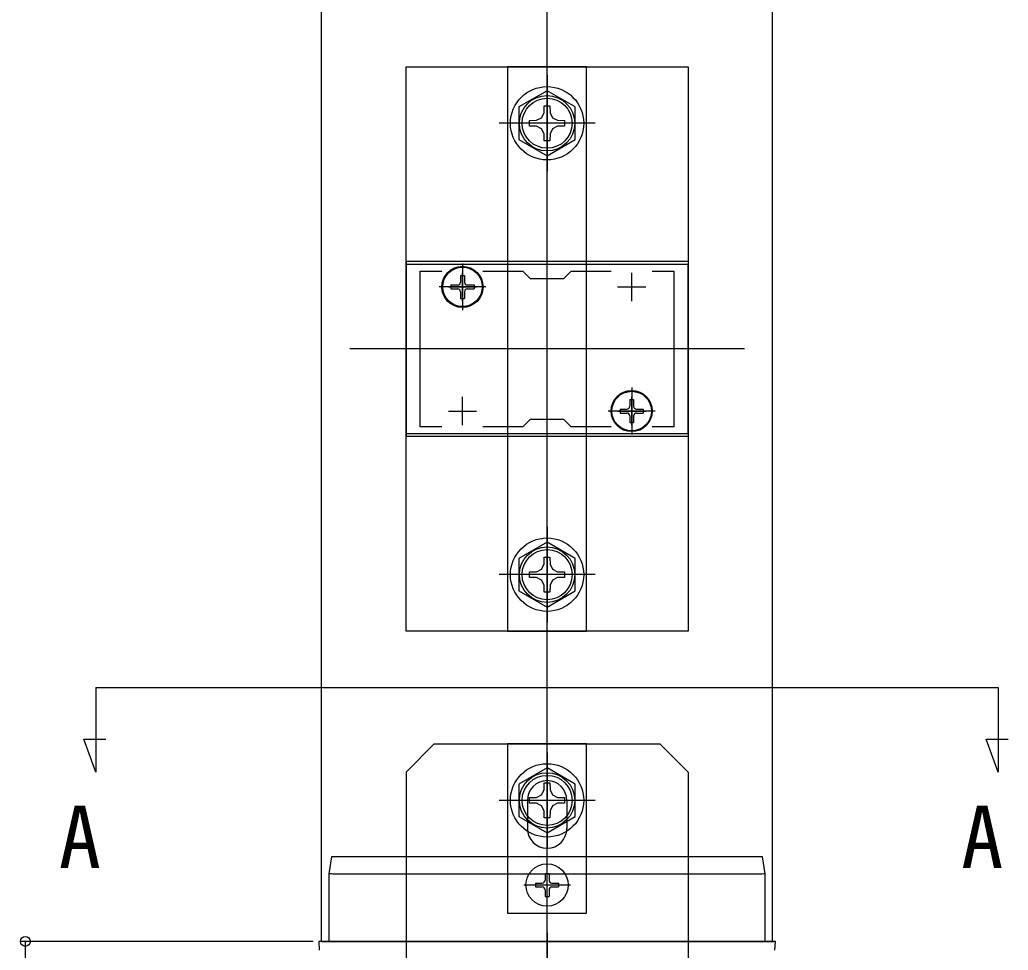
# Model space of a CAD drawing. Units: millimetres, scale not verified. Extents: x -875 to 875, y -1299 to 1293.
# Drawn here: x -31.5 to 143.8, y -1042.5 to -877.6 of the extents above; entities that cross this region are included whole.
import ezdxf
from ezdxf.enums import TextEntityAlignment as Align

# ---------------------------------------------------------------- set-up
doc = ezdxf.new("R2010")
doc.units = ezdxf.units.MM
doc.header["$LTSCALE"] = 8
for name, color, linetype in [('0-1_USER1', 3, 'Continuous'), ('0-2_YKK_11', 7, 'Continuous'), ('0-3_YKK_12', 2, 'Continuous'), ('0-4_YKK_13', 4, 'Continuous'), ('0-5_YKK_D', 6, 'Continuous'), ('0-7_YSS_K', 3, 'Continuous')]:
    doc.layers.add(name, color=color, linetype=linetype)
doc.styles.add('ＭＳ ゴシック', font='')
doc.styles.get('ＭＳ ゴシック').set_extended_font_data('MS Gothic')

msp = doc.modelspace()

# ---------------------------------------------------------------- linework, layer by layer
at = {"layer": '0-2_YKK_11'}
for p, q in [((47, -927.447), (47, -922.447)), ((77, -927.447), (77, -922.447)), ((44.5, -924.947), (49.5, -924.947)), ((74.5, -924.947), (79.5, -924.947)), ((47, -949.447), (47, -944.447)), ((77, -949.447), (77, -944.447)), ((44.5, -946.947), (49.5, -946.947)), ((74.5, -946.947), (79.5, -946.947))]:
    msp.add_line(p, q, dxfattribs=at)
msp.add_lwpolyline([(37, -950.947), (87, -950.947), (87, -920.947), (37, -920.947)], close=True, dxfattribs=at)
for points in [[(43.367, -949.747), (39.5, -949.747), (39.5, -922.147), (43.367, -922.147)], [(50.633, -922.147), (57.7, -922.147), (59, -923.447), (65, -923.447), (66.3, -922.147), (73.367, -922.147)], [(80.633, -922.147), (84.5, -922.147), (84.5, -949.747), (80.633, -949.747)], [(73.367, -949.747), (66.3, -949.747), (65, -948.447), (59, -948.447), (57.7, -949.747), (50.633, -949.747)]]:
    msp.add_lwpolyline(points, dxfattribs=at)
at = {"layer": '0-3_YKK_12'}
for p, q in [((22, -1040.947), (22, -670.947)), ((102, -1040.947), (102, -670.947)), ((97, -935.947), (27, -935.947)), ((-18, -995.947), (-18, -1010.947)), ((-18, -995.947), (142, -995.947)), ((142, -995.947), (142, -1010.947)), ((22, -1040.947), (102.2, -1040.947))]:
    msp.add_line(p, q, dxfattribs=at)
for points in [[(-18, -1010.947), (-20.129, -1005.097), (-16.229, -1005.097)], [(142, -1010.947), (139.871, -1005.097), (143.771, -1005.097)]]:
    msp.add_lwpolyline(points, dxfattribs=at)
at = {"layer": '0-4_YKK_13'}
for p, q in [((62, -887.447), (62, -904.447)), ((61.477, -894.093), (61.499, -892.847)), ((70.5, -895.947), (53.5, -895.947)), ((37, -920.447), (37, -951.447)), ((87, -920.447), (37, -920.447)), ((47, -920.797), (47, -929.097)), ((46.65, -922.897), (47.35, -922.897)), ((46.65, -922.897), (46.65, -924.097)), ((47.35, -922.897), (47.35, -924.097)), ((51.15, -924.947), (42.85, -924.947)), ((44.95, -924.597), (44.95, -925.297)), ((44.95, -924.597), (46.15, -924.597)), ((44.95, -925.297), (46.15, -925.297)), ((47.85, -924.597), (49.05, -924.597)), ((47.85, -925.297), (49.05, -925.297)), ((49.05, -924.597), (49.05, -925.297)), ((46.65, -925.797), (46.65, -926.997)), ((46.65, -926.997), (47.35, -926.997)), ((47.35, -925.797), (47.35, -926.997)), ((77, -942.797), (77, -951.097)), ((76.65, -944.897), (77.35, -944.897)), ((76.65, -944.897), (76.65, -946.097)), ((77.35, -944.897), (77.35, -946.097)), ((81.15, -946.947), (72.85, -946.947)), ((74.95, -946.597), (74.95, -947.297)), ((74.95, -946.597), (76.15, -946.597)), ((74.95, -947.297), (76.15, -947.297)), ((76.65, -947.797), (76.65, -948.997)), ((77.35, -947.797), (77.35, -948.997)), ((77.85, -946.597), (79.05, -946.597)), ((77.85, -947.297), (79.05, -947.297)), ((79.05, -946.597), (79.05, -947.297)), ((76.65, -948.997), (77.35, -948.997)), ((62, -967.447), (62, -984.447)), ((61.477, -974.093), (61.499, -972.847)), ((70.5, -975.947), (53.5, -975.947)), ((42, -1005.947), (37, -1010.947)), ((42, -1005.947), (82, -1005.947)), ((87, -1010.947), (82, -1005.947)), ((62, -1007.447), (62, -1024.447)), ((61.477, -1014.093), (61.499, -1012.847)), ((70.5, -1015.947), (53.5, -1015.947)), ((58.5, -1015.947), (58.5, -1020.947)), ((65.5, -1015.947), (65.5, -1020.947)), ((23.8, -1025.947), (23.3, -1028.946)), ((99.572, -1025.947), (24.501, -1025.947)), ((62, -1035.097), (62, -1026.797)), ((24.01, -1028.947), (100.063, -1028.947)), ((61.65, -1028.897), (62.35, -1028.897)), ((61.65, -1028.897), (61.65, -1030.097)), ((62.35, -1028.897), (62.35, -1030.097)), ((57.85, -1030.947), (66.15, -1030.947)), ((59.95, -1030.597), (59.95, -1031.297)), ((59.95, -1030.597), (61.15, -1030.597)), ((59.95, -1031.297), (61.15, -1031.297)), ((61.65, -1031.797), (61.65, -1032.997)), ((62.35, -1031.797), (62.35, -1032.997)), ((62.85, -1030.597), (64.05, -1030.597)), ((62.85, -1031.297), (64.05, -1031.297)), ((64.05, -1030.597), (64.05, -1031.297)), ((61.65, -1032.997), (62.35, -1032.997)), ((21.5, -1040.947), (21.595, -1042.508)), ((100.231, -1040.947), (24.031, -1040.947)), ((62, -1039.447), (62, -1127.486)), ((102.405, -1042.508), (102.5, -1040.947))]:
    msp.add_line(p, q, dxfattribs=at)
for points in [[(37, -885.947), (87, -885.947), (87, -985.947), (37, -985.947)], [(69, -985.947), (69, -885.947), (55, -885.947), (55, -985.947)], [(67, -893.06), (62, -890.173), (57, -893.06), (57, -898.834), (62, -901.72), (67, -898.834)], [(67, -973.06), (62, -970.173), (57, -973.06), (57, -978.834), (62, -981.72), (67, -978.834)], [(69, -1035.947), (69, -1005.947), (55, -1005.947), (55, -1035.947)], [(67, -1013.06), (62, -1010.173), (57, -1013.06), (57, -1018.834), (62, -1021.72), (67, -1018.834)]]:
    msp.add_lwpolyline(points, close=True, dxfattribs=at)
for points in [[(61.499, -892.847), (62.501, -892.847), (62.523, -894.093)], [(60.146, -896.47), (58.9, -896.448), (58.9, -895.445), (60.146, -895.424)], [(60.146, -895.424), (61.015, -894.962), (61.477, -894.093)], [(62.523, -894.093), (62.985, -894.962), (63.854, -895.424)], [(63.854, -895.424), (65.1, -895.445), (65.1, -896.448), (63.854, -896.47)], [(61.477, -897.8), (61.015, -896.932), (60.146, -896.47)], [(63.854, -896.47), (62.985, -896.932), (62.523, -897.8)], [(62.523, -897.8), (62.501, -899.047), (61.499, -899.047), (61.477, -897.8)], [(87, -920.447), (87, -951.447), (37, -951.447)], [(60.146, -975.424), (61.015, -974.962), (61.477, -974.093)], [(61.499, -972.847), (62.501, -972.847), (62.523, -974.093)], [(62.523, -974.093), (62.985, -974.962), (63.854, -975.424)], [(60.146, -976.47), (58.9, -976.448), (58.9, -975.445), (60.146, -975.424)], [(63.854, -975.424), (65.1, -975.445), (65.1, -976.448), (63.854, -976.47)], [(61.477, -977.8), (61.015, -976.932), (60.146, -976.47)], [(62.523, -977.8), (62.501, -979.047), (61.499, -979.047), (61.477, -977.8)], [(63.854, -976.47), (62.985, -976.932), (62.523, -977.8)], [(37, -1010.947), (37, -1040.947), (37, -1050.947)], [(87, -1010.947), (87, -1040.947), (87, -1050.947)], [(61.499, -1012.847), (62.501, -1012.847), (62.523, -1014.093)], [(60.146, -1015.424), (61.015, -1014.962), (61.477, -1014.093)], [(62.523, -1014.093), (62.985, -1014.962), (63.854, -1015.424)], [(60.146, -1016.47), (58.9, -1016.448), (58.9, -1015.445), (60.146, -1015.424)], [(61.477, -1017.8), (61.015, -1016.932), (60.146, -1016.47)], [(63.854, -1016.47), (62.985, -1016.932), (62.523, -1017.8)], [(63.854, -1015.424), (65.1, -1015.445), (65.1, -1016.448), (63.854, -1016.47)], [(62.523, -1017.8), (62.501, -1019.047), (61.499, -1019.047), (61.477, -1017.8)], [(24.501, -1025.947), (24.285, -1025.947), (24.089, -1025.947), (23.934, -1025.947), (23.835, -1025.947), (23.8, -1025.947)], [(100.2, -1025.947), (100.118, -1025.947), (99.891, -1025.947), (99.572, -1025.947)], [(100.7, -1040.947), (100.7, -1028.947), (100.7, -1028.946), (100.2, -1025.947)], [(23.3, -1028.946), (23.337, -1028.932), (23.437, -1028.924), (23.592, -1028.924), (23.785, -1028.932), (24.001, -1028.946)], [(23.3, -1028.946), (23.3, -1028.947), (23.3, -1040.947)], [(24.01, -1028.947), (24.01, -1028.947), (24.009, -1028.947), (24.008, -1028.947), (24.008, -1028.947), (24.007, -1028.947), (24.007, -1028.947), (24.006, -1028.947), (24.005, -1028.947), (24.005, -1028.947), (24.004, -1028.947), (24.004, -1028.947), (24.003, -1028.947), (24.002, -1028.947), (24.002, -1028.946), (24.001, -1028.946), (24.001, -1028.946)], [(100.072, -1028.946), (100.072, -1028.947), (100.071, -1028.947), (100.07, -1028.947), (100.07, -1028.947), (100.069, -1028.947), (100.069, -1028.947), (100.068, -1028.947), (100.068, -1028.947), (100.067, -1028.947), (100.067, -1028.947), (100.066, -1028.947), (100.066, -1028.947), (100.065, -1028.947), (100.065, -1028.947), (100.064, -1028.947), (100.063, -1028.947)], [(100.072, -1028.946), (100.388, -1028.929), (100.615, -1028.929), (100.7, -1028.946)], [(24.031, -1040.947), (23.727, -1040.947), (23.429, -1040.947), (23.136, -1040.947), (22.858, -1040.947), (22.597, -1040.947), (22.355, -1040.947), (22.139, -1040.947), (21.95, -1040.947), (21.791, -1040.947), (21.666, -1040.947), (21.574, -1040.947), (21.519, -1040.947), (21.5, -1040.947)], [(102.5, -1040.947), (102.488, -1040.947), (102.452, -1040.947), (102.392, -1040.947), (102.308, -1040.947), (102.203, -1040.947), (102.077, -1040.947), (101.929, -1040.947), (101.763, -1040.947), (101.581, -1040.947), (101.383, -1040.947), (101.17, -1040.947), (100.948, -1040.947), (100.717, -1040.947), (100.477, -1040.947), (100.231, -1040.947)]]:
    msp.add_lwpolyline(points, dxfattribs=at)
for centre, radius in [((62, -895.947), 6.5), ((62, -895.947), 4.907), ((62, -895.947), 4.432), ((47, -924.947), 3.65), ((47, -924.947), 3.5), ((77, -946.947), 3.65), ((77, -946.947), 3.5), ((62, -975.947), 6.5), ((62, -975.947), 4.907), ((62, -975.947), 4.432), ((62, -1015.947), 6.5), ((62, -1015.947), 4.907), ((62, -1015.947), 4.432), ((62, -1030.947), 3.75)]:
    msp.add_circle(centre, radius, dxfattribs=at)
for centre, radius, start, end in [((46.15, -924.097), 0.5, 270, 0), ((46.15, -925.797), 0.5, 0, 90), ((47.85, -924.097), 0.5, 180, 270), ((47.85, -925.797), 0.5, 90, 180), ((76.15, -946.097), 0.5, 270, 0), ((77.85, -946.097), 0.5, 180, 270), ((76.15, -947.797), 0.5, 0, 90), ((77.85, -947.797), 0.5, 90, 180), ((62, -1015.947), 3.5, 0, 180), ((62, -1020.947), 3.5, 180, 0), ((61.15, -1030.097), 0.5, 270, 0), ((62.85, -1030.097), 0.5, 180, 270), ((61.15, -1031.797), 0.5, 0, 90), ((62.85, -1031.797), 0.5, 90, 180)]:
    msp.add_arc(centre, radius, start, end, dxfattribs=at)
at = {"layer": '0-5_YKK_D'}
for p, q in [((20.5, -1040.947), (-31.5, -1040.947)), ((-30.5, -1050.947), (-30.5, -1040.947))]:
    msp.add_line(p, q, dxfattribs=at)
msp.add_circle((-30.5, -1040.947), 0.875, dxfattribs=at)
at = {"layer": '0-7_YSS_K'}
msp.add_line((62, -1188.947), (62, -625.947), dxfattribs=at)

# ---------------------------------------------------------------- texts
at = {"layer": '0-1_USER1', "style": 'ＭＳ ゴシック'}
for p in [(-24.584, -1031.215), (135.416, -1031.215)]:
    msp.add_text('A', height=11, dxfattribs=at).set_placement(p, align=Align.BOTTOM_LEFT)

doc.saveas('drawing.dxf')
